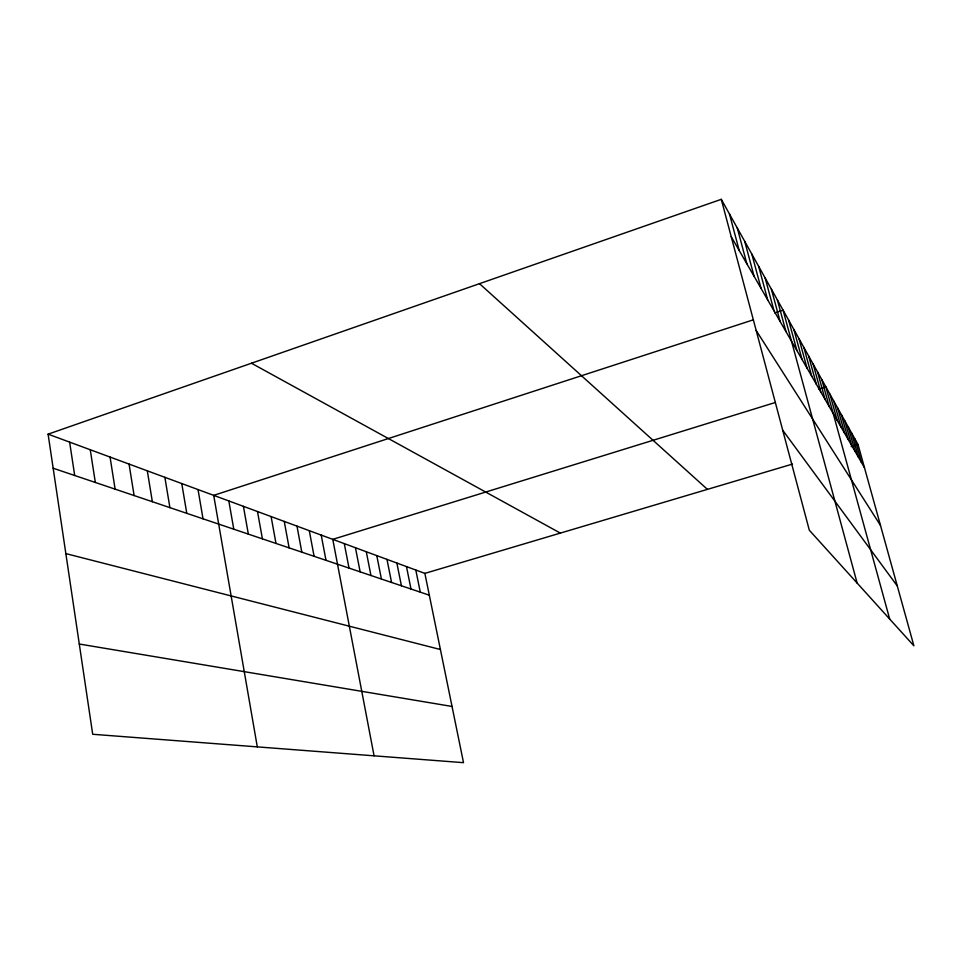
<?xml version="1.0" encoding="UTF-8"?>
<svg xmlns="http://www.w3.org/2000/svg" width="962" height="962" viewBox="0 0 962 962"><rect width="100%" height="100%" fill="white"/><g stroke="black" fill="none" stroke-linecap="round" stroke-linejoin="round"><path stroke-width="1.44" d="M48.1 434.163L424.867 573.388L463.516 762.674L92.701 734.271L48.1 434.163L721.284 199.326L858.056 444.576L913.9 645.827L809.319 530.218L721.284 199.326M753.378 319.817L213.708 495.358L257.299 746.873M774.602 312.915L783.092 310.149L857.142 583.092M775.396 402.465L332.768 539.357L374.074 755.819M818.83 389.033L825.877 386.856L889.694 619.071M424.867 573.388L792.508 464.069M851.178 446.621L858.056 444.576M79.281 644.023L452.044 706.457M65.849 553.607L440.416 649.518M53.163 468.229L429.317 595.201M251.455 363.227L560.341 533.104M479.497 283.67L707.419 489.369M782.731 430.254L897.281 585.954M756.18 330.495L880.483 525.408M731.216 236.664L864.489 467.724M854.929 438.949L861.435 462.445M851.695 433.153L858.296 456.998M848.352 427.176L855.05 451.37M844.913 420.995L851.707 445.562M841.353 414.622L848.243 439.562M837.686 408.032L844.672 433.369M833.874 401.214L840.968 426.96M829.941 394.155L837.144 420.322M821.788 379.521L829.208 406.553M817.544 371.933L825.083 399.398M813.155 364.057L820.802 391.991M808.609 355.904L816.377 384.307M803.883 347.438L811.784 376.346M798.989 338.648L807.01 368.061M793.89 329.521L802.043 359.463M788.599 320.033L796.897 350.529M777.356 299.867L785.942 331.529M771.392 289.153L780.11 321.428M765.151 277.982L774.037 310.894M758.645 266.318L767.688 299.891M751.851 254.124L761.05 288.384M744.732 241.366L754.112 276.359M737.289 228.018L746.849 263.756M729.485 214.021L739.225 250.541M415.8 570.033L420.286 592.159M406.469 566.582L410.99 589.021M396.861 563.035L401.419 585.786M386.977 559.379L391.57 582.467M376.791 555.615L381.409 579.028M366.294 551.743L370.947 575.504M355.459 547.739L360.149 571.861M344.3 543.614L349.014 568.097M321.212 535.088L325.986 560.329M309.295 530.675L314.093 556.313M296.981 526.13L301.815 552.164M284.259 521.428L289.117 547.883M271.104 516.57L275.986 543.446M257.491 511.543L262.41 538.864M243.41 506.337L248.34 534.114M228.824 500.949L233.778 529.196M198.028 489.562L203.03 518.819M181.758 483.549L186.784 513.335M164.863 477.308L169.901 507.635M147.306 470.827L152.357 501.719M129.052 464.081L134.115 495.55M110.053 457.058L115.115 489.141M90.26 449.747L95.334 482.467M69.625 442.123L74.699 475.493"/></g></svg>
